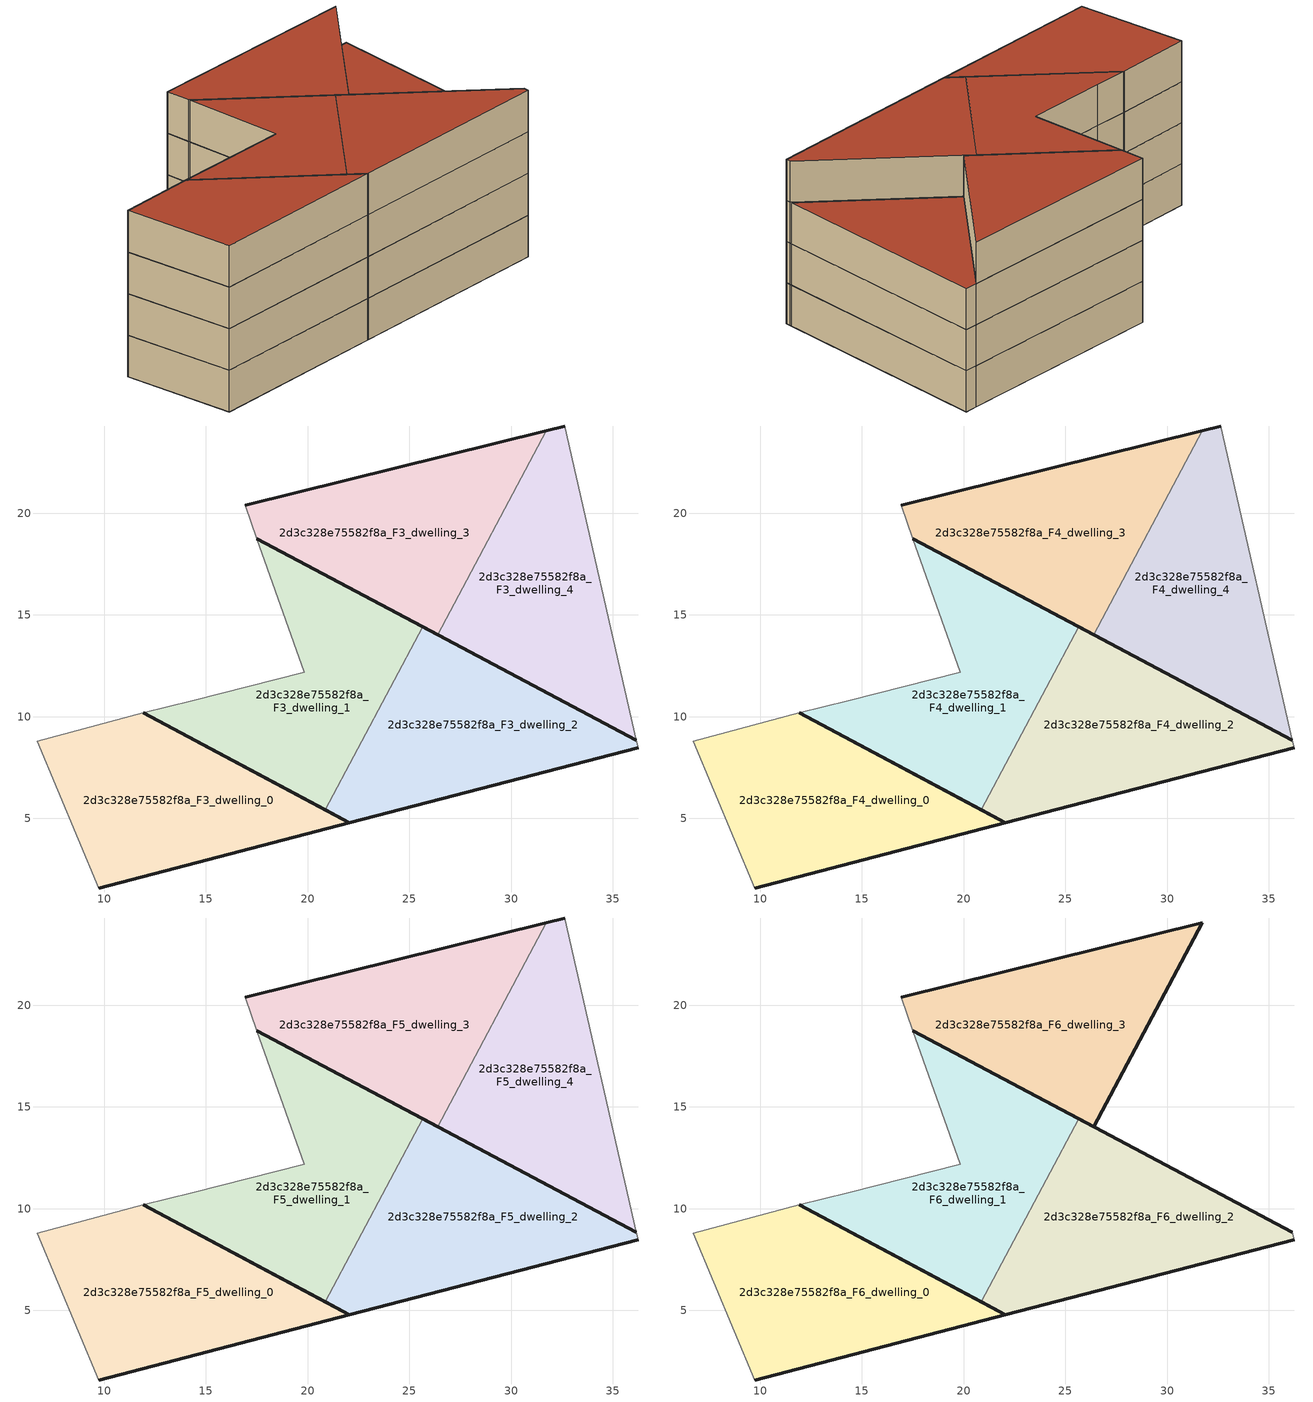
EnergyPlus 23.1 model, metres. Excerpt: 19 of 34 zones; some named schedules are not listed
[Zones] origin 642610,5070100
2d3c328e75582f8a_F3_dwelling_0
 floor to 2d3c328e75582f8a_F2_dwelling_0 (EU_floor_Construction): 22.05,4.79 11.91,10.18 6.72,8.79 9.72,1.58 z9
 wall outside (EU_wall_Construction): 11.91,10.18 22.05,4.79 9.72,1.58 z9:12
 wall adiabatic (EU_wall_Construction): 9.72,1.58 6.72,8.79 11.91,10.18 z9:12
2d3c328e75582f8a_F3_dwelling_1
 floor to 2d3c328e75582f8a_F2_dwelling_1 (EU_floor_Construction): 20.85,5.42 25.65,14.43 17.51,18.76 19.83,12.18 14.33,10.79 11.91,10.18 z9
 wall outside (EU_wall_Construction): 17.51,18.76 25.65,14.43 / 20.85,5.42 11.91,10.18 z9:12
 wall adiabatic (EU_wall_Construction): 11.91,10.18 14.33,10.79 19.83,12.18 17.51,18.76 z9:12
 wall to 2d3c328e75582f8a_F3_dwelling_2 (EU_wall_Construction): 25.65,14.43 20.85,5.42 z9:12
2d3c328e75582f8a_F3_dwelling_2
 floor to 2d3c328e75582f8a_F2_dwelling_2 (EU_floor_Construction): 36.24,8.48 36.16,8.83 25.65,14.43 20.85,5.42 22.05,4.79 z9
 wall outside (EU_wall_Construction): 25.65,14.43 36.16,8.83 / 36.24,8.48 22.05,4.79 20.85,5.42 z9:12
 wall adiabatic (EU_wall_Construction): 36.16,8.83 36.24,8.48 z9:12
2d3c328e75582f8a_F3_dwelling_3
 floor to 2d3c328e75582f8a_F2_dwelling_3 (EU_floor_Construction): 26.39,14.03 31.73,24.06 16.93,20.39 17.51,18.76 z9
 wall outside (EU_wall_Construction): 16.93,20.39 31.73,24.06 / 26.39,14.03 17.51,18.76 z9:12
 wall to 2d3c328e75582f8a_F3_dwelling_4 (EU_wall_Construction): 31.73,24.06 26.39,14.03 z9:12
 wall adiabatic (EU_wall_Construction): 17.51,18.76 16.93,20.39 z9:12
2d3c328e75582f8a_F3_dwelling_4
 floor to 2d3c328e75582f8a_F2_dwelling_4 (EU_floor_Construction): 36.16,8.83 32.64,24.29 31.73,24.06 26.39,14.03 z9
 wall outside (EU_wall_Construction): 31.73,24.06 32.64,24.29 / 36.16,8.83 26.39,14.03 z9:12
 wall adiabatic (EU_wall_Construction): 32.64,24.29 36.16,8.83 z9:12
2d3c328e75582f8a_F4_dwelling_0
 floor to 2d3c328e75582f8a_F3_dwelling_0 (EU_floor_Construction): 22.05,4.79 11.91,10.18 6.72,8.79 9.72,1.58 z12
 wall outside (EU_wall_Construction): 11.91,10.18 22.05,4.79 9.72,1.58 z12:15
 wall adiabatic (EU_wall_Construction): 9.72,1.58 6.72,8.79 11.91,10.18 z12:15
2d3c328e75582f8a_F4_dwelling_1
 floor to 2d3c328e75582f8a_F3_dwelling_1 (EU_floor_Construction): 20.85,5.42 25.65,14.43 17.51,18.76 19.83,12.18 14.33,10.79 11.91,10.18 z12
 wall outside (EU_wall_Construction): 17.51,18.76 25.65,14.43 / 20.85,5.42 11.91,10.18 z12:15
 wall adiabatic (EU_wall_Construction): 11.91,10.18 14.33,10.79 19.83,12.18 17.51,18.76 z12:15
 wall to 2d3c328e75582f8a_F4_dwelling_2 (EU_wall_Construction): 25.65,14.43 20.85,5.42 z12:15
2d3c328e75582f8a_F4_dwelling_2
 floor to 2d3c328e75582f8a_F3_dwelling_2 (EU_floor_Construction): 36.24,8.48 36.16,8.83 25.65,14.43 20.85,5.42 22.05,4.79 z12
 wall outside (EU_wall_Construction): 25.65,14.43 36.16,8.83 / 36.24,8.48 22.05,4.79 20.85,5.42 z12:15
 wall adiabatic (EU_wall_Construction): 36.16,8.83 36.24,8.48 z12:15
2d3c328e75582f8a_F4_dwelling_3
 floor to 2d3c328e75582f8a_F3_dwelling_3 (EU_floor_Construction): 26.39,14.03 31.73,24.06 16.93,20.39 17.51,18.76 z12
 wall outside (EU_wall_Construction): 16.93,20.39 31.73,24.06 / 26.39,14.03 17.51,18.76 z12:15
 wall to 2d3c328e75582f8a_F4_dwelling_4 (EU_wall_Construction): 31.73,24.06 26.39,14.03 z12:15
 wall adiabatic (EU_wall_Construction): 17.51,18.76 16.93,20.39 z12:15
2d3c328e75582f8a_F4_dwelling_4
 floor to 2d3c328e75582f8a_F3_dwelling_4 (EU_floor_Construction): 36.16,8.83 32.64,24.29 31.73,24.06 26.39,14.03 z12
 wall outside (EU_wall_Construction): 31.73,24.06 32.64,24.29 / 36.16,8.83 26.39,14.03 z12:15
 wall adiabatic (EU_wall_Construction): 32.64,24.29 36.16,8.83 z12:15
2d3c328e75582f8a_F5_dwelling_0
 floor to 2d3c328e75582f8a_F4_dwelling_0 (EU_floor_Construction): 22.05,4.79 11.91,10.18 6.72,8.79 9.72,1.58 z15
 wall outside (EU_wall_Construction): 11.91,10.18 22.05,4.79 9.72,1.58 z15:18
 wall adiabatic (EU_wall_Construction): 9.72,1.58 6.72,8.79 11.91,10.18 z15:18
2d3c328e75582f8a_F5_dwelling_1
 floor to 2d3c328e75582f8a_F4_dwelling_1 (EU_floor_Construction): 20.85,5.42 25.65,14.43 17.51,18.76 19.83,12.18 14.33,10.79 11.91,10.18 z15
 wall outside (EU_wall_Construction): 17.51,18.76 25.65,14.43 / 20.85,5.42 11.91,10.18 z15:18
 wall adiabatic (EU_wall_Construction): 11.91,10.18 14.33,10.79 19.83,12.18 17.51,18.76 z15:18
 wall to 2d3c328e75582f8a_F5_dwelling_2 (EU_wall_Construction): 25.65,14.43 20.85,5.42 z15:18
2d3c328e75582f8a_F5_dwelling_2
 floor to 2d3c328e75582f8a_F4_dwelling_2 (EU_floor_Construction): 36.24,8.48 36.16,8.83 25.65,14.43 20.85,5.42 22.05,4.79 z15
 wall outside (EU_wall_Construction): 25.65,14.43 36.16,8.83 / 36.24,8.48 22.05,4.79 20.85,5.42 z15:18
 wall adiabatic (EU_wall_Construction): 36.16,8.83 36.24,8.48 z15:18
2d3c328e75582f8a_F5_dwelling_3
 floor to 2d3c328e75582f8a_F4_dwelling_3 (EU_floor_Construction): 26.39,14.03 31.73,24.06 16.93,20.39 17.51,18.76 z15
 wall outside (EU_wall_Construction): 16.93,20.39 31.73,24.06 / 26.39,14.03 17.51,18.76 z15:18
 wall to 2d3c328e75582f8a_F5_dwelling_4 (EU_wall_Construction): 31.73,24.06 26.39,14.03 z15:18
 wall adiabatic (EU_wall_Construction): 17.51,18.76 16.93,20.39 z15:18
2d3c328e75582f8a_F5_dwelling_4
 floor to 2d3c328e75582f8a_F4_dwelling_4 (EU_floor_Construction): 36.16,8.83 32.64,24.29 31.73,24.06 26.39,14.03 z15
 wall outside (EU_wall_Construction): 31.73,24.06 32.64,24.29 / 36.16,8.83 26.39,14.03 z15:18
 wall adiabatic (EU_wall_Construction): 32.64,24.29 36.16,8.83 z15:18
 roof outside (EU_roof_Construction): 32.64,24.29 36.16,8.83 26.39,14.03 31.73,24.06 z18
2d3c328e75582f8a_F6_dwelling_0
 floor to 2d3c328e75582f8a_F5_dwelling_0 (EU_floor_Construction): 22.05,4.79 11.91,10.18 6.72,8.79 9.72,1.58 z18
 wall outside (EU_wall_Construction): 11.91,10.18 22.05,4.79 9.72,1.58 z18:21
 wall adiabatic (EU_wall_Construction): 9.72,1.58 6.72,8.79 11.91,10.18 z18:21
 roof outside (EU_roof_Construction): 22.05,4.79 9.72,1.58 6.72,8.79 11.91,10.18 z21
2d3c328e75582f8a_F6_dwelling_1
 floor to 2d3c328e75582f8a_F5_dwelling_1 (EU_floor_Construction): 20.85,5.42 25.65,14.43 17.51,18.76 19.83,12.18 14.33,10.79 11.91,10.18 z18
 wall outside (EU_wall_Construction): 17.51,18.76 25.65,14.43 / 20.85,5.42 11.91,10.18 z18:21
 wall adiabatic (EU_wall_Construction): 11.91,10.18 14.33,10.79 19.83,12.18 17.51,18.76 z18:21
 wall to 2d3c328e75582f8a_F6_dwelling_2 (EU_wall_Construction): 25.65,14.43 20.85,5.42 z18:21
 roof outside (EU_roof_Construction): 25.65,14.43 20.85,5.42 11.91,10.18 14.33,10.79 19.83,12.18 17.51,18.76 z21
2d3c328e75582f8a_F6_dwelling_2
 floor to 2d3c328e75582f8a_F5_dwelling_2 (EU_floor_Construction): 36.24,8.48 36.16,8.83 25.65,14.43 20.85,5.42 22.05,4.79 z18
 wall outside (EU_wall_Construction): 25.65,14.43 36.16,8.83 / 36.24,8.48 22.05,4.79 20.85,5.42 z18:21
 wall adiabatic (EU_wall_Construction): 36.16,8.83 36.24,8.48 z18:21
 roof outside (EU_roof_Construction): 36.16,8.83 36.24,8.48 22.05,4.79 20.85,5.42 25.65,14.43 z21
2d3c328e75582f8a_F6_dwelling_3
 floor to 2d3c328e75582f8a_F5_dwelling_3 (EU_floor_Construction): 26.39,14.03 31.73,24.06 16.93,20.39 17.51,18.76 z18
 wall outside (EU_wall_Construction): 16.93,20.39 31.73,24.06 26.39,14.03 17.51,18.76 z18:21
 wall adiabatic (EU_wall_Construction): 17.51,18.76 16.93,20.39 z18:21
 roof outside (EU_roof_Construction): 31.73,24.06 26.39,14.03 17.51,18.76 16.93,20.39 z21
[Building]
EU S2 Campaign: North Axis=0; Terrain=City; Solar Distribution=FullExterior
[Site:Location]
Lyon-Bron: Latitude=45.75; Longitude=5; Time Zone=1; Elevation=198
[SizingPeriod:WeatherFileDays]
AnnualSizingPeriod: Begin Month=1; Begin Day of Month=1; End Month=12; End Day of Month=31; Day of Week for Start Day=Monday; Use Weather File Daylight Saving Period=No; Use Weather File Rain and Snow Indicators=No
[MATERIAL]
EU_InternalMass_Material: Roughness=MediumRough; Thickness=0.1; Conductivity=1; Density=1800; Specific Heat=900; Thermal Absorptance=0.9; Solar Absorptance=0.7; Visible Absorptance=0.7
[MATERIAL:NOMASS] Roughness=MediumRough; Thermal Absorptance=0.9; Solar Absorptance=0.7; Visible Absorptance=0.7
Name | Thermal Resistance
EU_wall_NoMass | 1.1366
EU_roof_NoMass | 1.37278
EU_floor_NoMass | 1.85445
[CONSTRUCTION]
EU_wall_Construction: EU_wall_NoMass
EU_roof_Construction: EU_roof_NoMass
EU_floor_Construction: EU_floor_NoMass
EU_InternalMass_Construction: EU_InternalMass_Material
[ZONE] Type=1; Multiplier=1; Ceiling Height=autocalculate; Floor Area=autocalculate; Part of Total Floor Area=Yes
Name | Volume
2d3c328e75582f8a_F3_dwelling_0; 2d3c328e75582f8a_F4_dwelling_0; 2d3c328e75582f8a_F5_dwelling_0; 2d3c328e75582f8a_F6_dwelling_0 | 210.99
2d3c328e75582f8a_F3_dwelling_1; 2d3c328e75582f8a_F4_dwelling_1; 2d3c328e75582f8a_F5_dwelling_1; 2d3c328e75582f8a_F6_dwelling_1 | 210.956
2d3c328e75582f8a_F3_dwelling_2; 2d3c328e75582f8a_F4_dwelling_2; 2d3c328e75582f8a_F5_dwelling_2; 2d3c328e75582f8a_F6_dwelling_2 | 210.96
2d3c328e75582f8a_F3_dwelling_3; 2d3c328e75582f8a_F4_dwelling_3; 2d3c328e75582f8a_F5_dwelling_3; 2d3c328e75582f8a_F6_dwelling_3 | 210.992
2d3c328e75582f8a_F3_dwelling_4; 2d3c328e75582f8a_F4_dwelling_4; 2d3c328e75582f8a_F5_dwelling_4 | 210.985
[INTERNALMASS] Construction=EU_InternalMass_Construction
Name | Zone or ZoneList | Surface Area
2d3c328e75582f8a_F3_dwelling_0_EU_InternalMass | 2d3c328e75582f8a_F3_dwelling_0 | 70.3303
2d3c328e75582f8a_F3_dwelling_1_EU_InternalMass | 2d3c328e75582f8a_F3_dwelling_1 | 70.3185
2d3c328e75582f8a_F3_dwelling_2_EU_InternalMass | 2d3c328e75582f8a_F3_dwelling_2 | 70.3237
2d3c328e75582f8a_F3_dwelling_3_EU_InternalMass | 2d3c328e75582f8a_F3_dwelling_3 | 70.3281
2d3c328e75582f8a_F3_dwelling_4_EU_InternalMass | 2d3c328e75582f8a_F3_dwelling_4 | 70.3295
2d3c328e75582f8a_F4_dwelling_0_EU_InternalMass | 2d3c328e75582f8a_F4_dwelling_0 | 70.3303
2d3c328e75582f8a_F4_dwelling_1_EU_InternalMass | 2d3c328e75582f8a_F4_dwelling_1 | 70.3185
2d3c328e75582f8a_F4_dwelling_2_EU_InternalMass | 2d3c328e75582f8a_F4_dwelling_2 | 70.3237
2d3c328e75582f8a_F4_dwelling_3_EU_InternalMass | 2d3c328e75582f8a_F4_dwelling_3 | 70.3281
2d3c328e75582f8a_F4_dwelling_4_EU_InternalMass | 2d3c328e75582f8a_F4_dwelling_4 | 70.3295
2d3c328e75582f8a_F5_dwelling_0_EU_InternalMass | 2d3c328e75582f8a_F5_dwelling_0 | 70.3303
2d3c328e75582f8a_F5_dwelling_1_EU_InternalMass | 2d3c328e75582f8a_F5_dwelling_1 | 70.3185
2d3c328e75582f8a_F5_dwelling_2_EU_InternalMass | 2d3c328e75582f8a_F5_dwelling_2 | 70.3237
2d3c328e75582f8a_F5_dwelling_3_EU_InternalMass | 2d3c328e75582f8a_F5_dwelling_3 | 70.3281
2d3c328e75582f8a_F5_dwelling_4_EU_InternalMass | 2d3c328e75582f8a_F5_dwelling_4 | 70.3295
2d3c328e75582f8a_F6_dwelling_0_EU_InternalMass | 2d3c328e75582f8a_F6_dwelling_0 | 87.9113
2d3c328e75582f8a_F6_dwelling_1_EU_InternalMass | 2d3c328e75582f8a_F6_dwelling_1 | 87.901
2d3c328e75582f8a_F6_dwelling_2_EU_InternalMass | 2d3c328e75582f8a_F6_dwelling_2 | 87.9098
2d3c328e75582f8a_F6_dwelling_3_EU_InternalMass | 2d3c328e75582f8a_F6_dwelling_3 | 87.911
[OTHEREQUIPMENT] Fuel Type=Electricity; Design Level Calculation Method=Watts/Area; Power per Zone Floor Area=1; Fraction Latent=0; Fraction Radiant=0; Fraction Lost=0; Carbon Dioxide Generation Rate=0; EndUse Subcategory=EU_Step8_InternalGains
Name | Zone or ZoneList or Space or SpaceList | Schedule
EU_Step8_InternalGain_2d3c328e75582f8a_F3_dwelling_0_f000 | 2d3c328e75582f8a_F3_dwelling_0 | EU_Step8_GainSchedule_2d3c328e75582f8a_F3_dwelling_0_f000
EU_Step8_InternalGain_2d3c328e75582f8a_F3_dwelling_1_f000 | 2d3c328e75582f8a_F3_dwelling_1 | EU_Step8_GainSchedule_2d3c328e75582f8a_F3_dwelling_1_f000
EU_Step8_InternalGain_2d3c328e75582f8a_F3_dwelling_2_f000 | 2d3c328e75582f8a_F3_dwelling_2 | EU_Step8_GainSchedule_2d3c328e75582f8a_F3_dwelling_2_f000
EU_Step8_InternalGain_2d3c328e75582f8a_F3_dwelling_3_f000 | 2d3c328e75582f8a_F3_dwelling_3 | EU_Step8_GainSchedule_2d3c328e75582f8a_F3_dwelling_3_f000
EU_Step8_InternalGain_2d3c328e75582f8a_F3_dwelling_4_f000 | 2d3c328e75582f8a_F3_dwelling_4 | EU_Step8_GainSchedule_2d3c328e75582f8a_F3_dwelling_4_f000
EU_Step8_InternalGain_2d3c328e75582f8a_F4_dwelling_0_f000 | 2d3c328e75582f8a_F4_dwelling_0 | EU_Step8_GainSchedule_2d3c328e75582f8a_F4_dwelling_0_f000
EU_Step8_InternalGain_2d3c328e75582f8a_F4_dwelling_1_f000 | 2d3c328e75582f8a_F4_dwelling_1 | EU_Step8_GainSchedule_2d3c328e75582f8a_F4_dwelling_1_f000
EU_Step8_InternalGain_2d3c328e75582f8a_F4_dwelling_2_f000 | 2d3c328e75582f8a_F4_dwelling_2 | EU_Step8_GainSchedule_2d3c328e75582f8a_F4_dwelling_2_f000
EU_Step8_InternalGain_2d3c328e75582f8a_F4_dwelling_3_f000 | 2d3c328e75582f8a_F4_dwelling_3 | EU_Step8_GainSchedule_2d3c328e75582f8a_F4_dwelling_3_f000
EU_Step8_InternalGain_2d3c328e75582f8a_F4_dwelling_4_f000 | 2d3c328e75582f8a_F4_dwelling_4 | EU_Step8_GainSchedule_2d3c328e75582f8a_F4_dwelling_4_f000
EU_Step8_InternalGain_2d3c328e75582f8a_F5_dwelling_0_f000 | 2d3c328e75582f8a_F5_dwelling_0 | EU_Step8_GainSchedule_2d3c328e75582f8a_F5_dwelling_0_f000
EU_Step8_InternalGain_2d3c328e75582f8a_F5_dwelling_1_f000 | 2d3c328e75582f8a_F5_dwelling_1 | EU_Step8_GainSchedule_2d3c328e75582f8a_F5_dwelling_1_f000
EU_Step8_InternalGain_2d3c328e75582f8a_F5_dwelling_2_f000 | 2d3c328e75582f8a_F5_dwelling_2 | EU_Step8_GainSchedule_2d3c328e75582f8a_F5_dwelling_2_f000
EU_Step8_InternalGain_2d3c328e75582f8a_F5_dwelling_3_f000 | 2d3c328e75582f8a_F5_dwelling_3 | EU_Step8_GainSchedule_2d3c328e75582f8a_F5_dwelling_3_f000
EU_Step8_InternalGain_2d3c328e75582f8a_F5_dwelling_4_f000 | 2d3c328e75582f8a_F5_dwelling_4 | EU_Step8_GainSchedule_2d3c328e75582f8a_F5_dwelling_4_f000
EU_Step8_InternalGain_2d3c328e75582f8a_F6_dwelling_0_f000 | 2d3c328e75582f8a_F6_dwelling_0 | EU_Step8_GainSchedule_2d3c328e75582f8a_F6_dwelling_0_f000
EU_Step8_InternalGain_2d3c328e75582f8a_F6_dwelling_1_f000 | 2d3c328e75582f8a_F6_dwelling_1 | EU_Step8_GainSchedule_2d3c328e75582f8a_F6_dwelling_1_f000
EU_Step8_InternalGain_2d3c328e75582f8a_F6_dwelling_2_f000 | 2d3c328e75582f8a_F6_dwelling_2 | EU_Step8_GainSchedule_2d3c328e75582f8a_F6_dwelling_2_f000
EU_Step8_InternalGain_2d3c328e75582f8a_F6_dwelling_3_f000 | 2d3c328e75582f8a_F6_dwelling_3 | EU_Step8_GainSchedule_2d3c328e75582f8a_F6_dwelling_3_f000
[ZONEVENTILATION:DESIGNFLOWRATE] Schedule=EU_AlwaysOn; Design Flow Rate Calculation Method=AirChanges/Hour; Air Changes per Hour=0.473019; Ventilation Type=Natural; Fan Pressure Rise=0; Fan Total Efficiency=1; Constant Term Coefficient=1; Temperature Term Coefficient=0; Velocity Term Coefficient=0; Velocity Squared Term Coefficient=0; Minimum Indoor Temperature=-100; Maximum Indoor Temperature=100; Delta Temperature=-100; Minimum Outdoor Temperature=-100; Maximum Outdoor Temperature=100; Maximum Wind Speed=40
Name | Zone or ZoneList or Space or SpaceList
EU_ConstantAir_2d3c328e75582f8a_F3_dwelling_0 | 2d3c328e75582f8a_F3_dwelling_0
EU_ConstantAir_2d3c328e75582f8a_F3_dwelling_1 | 2d3c328e75582f8a_F3_dwelling_1
EU_ConstantAir_2d3c328e75582f8a_F3_dwelling_2 | 2d3c328e75582f8a_F3_dwelling_2
EU_ConstantAir_2d3c328e75582f8a_F3_dwelling_3 | 2d3c328e75582f8a_F3_dwelling_3
EU_ConstantAir_2d3c328e75582f8a_F3_dwelling_4 | 2d3c328e75582f8a_F3_dwelling_4
EU_ConstantAir_2d3c328e75582f8a_F4_dwelling_0 | 2d3c328e75582f8a_F4_dwelling_0
EU_ConstantAir_2d3c328e75582f8a_F4_dwelling_1 | 2d3c328e75582f8a_F4_dwelling_1
EU_ConstantAir_2d3c328e75582f8a_F4_dwelling_2 | 2d3c328e75582f8a_F4_dwelling_2
EU_ConstantAir_2d3c328e75582f8a_F4_dwelling_3 | 2d3c328e75582f8a_F4_dwelling_3
EU_ConstantAir_2d3c328e75582f8a_F4_dwelling_4 | 2d3c328e75582f8a_F4_dwelling_4
EU_ConstantAir_2d3c328e75582f8a_F5_dwelling_0 | 2d3c328e75582f8a_F5_dwelling_0
EU_ConstantAir_2d3c328e75582f8a_F5_dwelling_1 | 2d3c328e75582f8a_F5_dwelling_1
EU_ConstantAir_2d3c328e75582f8a_F5_dwelling_2 | 2d3c328e75582f8a_F5_dwelling_2
EU_ConstantAir_2d3c328e75582f8a_F5_dwelling_3 | 2d3c328e75582f8a_F5_dwelling_3
EU_ConstantAir_2d3c328e75582f8a_F5_dwelling_4 | 2d3c328e75582f8a_F5_dwelling_4
EU_ConstantAir_2d3c328e75582f8a_F6_dwelling_0 | 2d3c328e75582f8a_F6_dwelling_0
EU_ConstantAir_2d3c328e75582f8a_F6_dwelling_1 | 2d3c328e75582f8a_F6_dwelling_1
EU_ConstantAir_2d3c328e75582f8a_F6_dwelling_2 | 2d3c328e75582f8a_F6_dwelling_2
EU_ConstantAir_2d3c328e75582f8a_F6_dwelling_3 | 2d3c328e75582f8a_F6_dwelling_3
